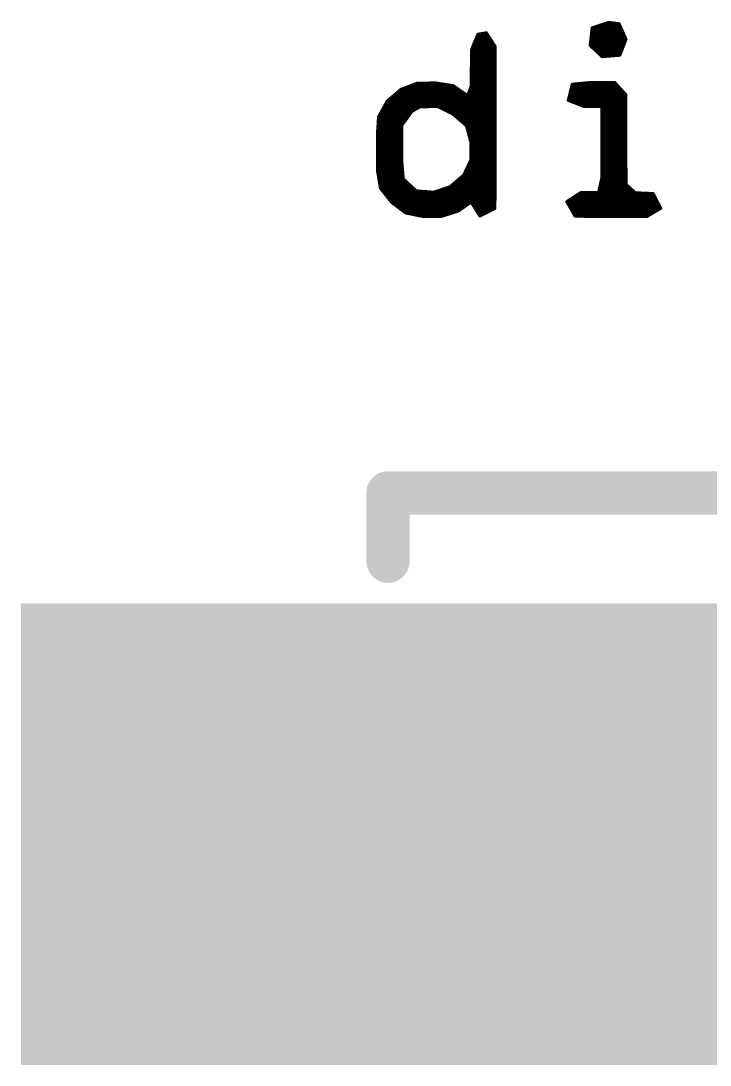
# Model space of a CAD drawing. Extents: x 37.9 to 63.7, y 29.1 to 56.
# Drawn here: x 41.724 to 43.744, y 45.694 to 48.753 of the extents above; entities that cross this region are included whole.
import ezdxf

# ---------------------------------------------------------------- set-up
doc = ezdxf.new("R2010")
doc.units = 0
for name, color, linetype in [('1', 12, 'CONTINUOUS'), ('21', 251, 'CONTINUOUS'), ('29', 251, 'CONTINUOUS'), ('31', 251, 'CONTINUOUS')]:
    doc.layers.add(name, color=color, linetype=linetype)

# ---------------------------------------------------------------- blocks, each defined once
blk = doc.blocks.new('RECT')
blk.add_solid([(-0.5, -0.5), (0.5, -0.5), (-0.5, 0.5), (0.5, 0.5)])

msp = doc.modelspace()

# ---------------------------------------------------------------- linework, layer by layer
at = {"layer": '1', "const_width": 0.8128}
msp.add_lwpolyline([(43.3, 46.37), (46.21, 46.37)], dxfattribs=at)
at = {"layer": '1', "const_width": 0.4064}
msp.add_lwpolyline([(43.3, 46.5732, 1), (43.3, 46.1668)], format="xyb", dxfattribs=at)
at = {"layer": '21'}
for points, const_width in [([(43.3988, 48.732), (43.393, 48.6808)], 0.01), ([(43.3986, 48.73), (43.4832, 48.73)], 0.01), ([(43.446, 48.7477), (43.3988, 48.732)], 0.01), ([(43.4229, 48.74), (43.4787, 48.74)], 0.01), ([(43.477, 48.7439), (43.446, 48.7477)], 0.01), ([(43.497, 48.6991), (43.477, 48.7439)], 0.01), ([(43.0636, 48.7132), (43.045, 48.6675)], 0.01), ([(43.0582, 48.7), (43.099, 48.7)], 0.01), ([(43.0623, 48.71), (43.0926, 48.71)], 0.01), ([(43.0881, 48.7171), (43.0636, 48.7132)], 0.01), ([(43.1138, 48.6768), (43.0881, 48.7171)], 0.01), ([(43.3952, 48.7), (43.4965, 48.7)], 0.01), ([(43.3963, 48.71), (43.4921, 48.71)], 0.01), ([(43.3975, 48.72), (43.4876, 48.72)], 0.01), ([(43.4794, 48.6527), (43.497, 48.6991)], 0.01), ([(43.045, 48.6675), (43.0445, 48.5623)], 0.01), ([(43.046, 48.67), (43.1138, 48.67)], 0.01), ([(43.05, 48.68), (43.1117, 48.68)], 0.01), ([(43.0541, 48.69), (43.1053, 48.69)], 0.01), ([(43.1139, 48.2557), (43.1138, 48.6768)], 0.01), ([(43.393, 48.6808), (43.4277, 48.6484)], 0.01), ([(43.3939, 48.68), (43.4898, 48.68)], 0.01), ([(43.394, 48.69), (43.4935, 48.69)], 0.01), ([(43.4046, 48.67), (43.486, 48.67)], 0.01), ([(43.0448, 48.64), (43.1138, 48.64)], 0.01), ([(43.0449, 48.66), (43.1138, 48.66)], 0.01), ([(43.0449, 48.65), (43.1138, 48.65)], 0.01), ([(43.4153, 48.66), (43.4822, 48.66)], 0.01), ([(43.426, 48.65), (43.4469, 48.65)], 0.01), ([(43.4277, 48.6484), (43.4794, 48.6527)], 0.01), ([(43.0447, 48.61), (43.1138, 48.61)], 0.01), ([(43.0448, 48.63), (43.1138, 48.63)], 0.01), ([(43.0448, 48.62), (43.1138, 48.62)], 0.01), ([(43.0446, 48.58), (43.1138, 48.58)], 0.01), ([(43.0447, 48.6), (43.1138, 48.6)], 0.01), ([(43.0447, 48.59), (43.1138, 48.59)], 0.01), ([(43.3914, 48.5716), (43.3402, 48.5666)], 0.01), ([(43.4123, 48.5716), (43.3914, 48.5716)], 0.01), ([(43.4648, 48.5713), (43.4123, 48.5716)], 0.01), ([(43.4965, 48.5363), (43.4648, 48.5713)], 0.01), ([(42.8379, 48.5516), (42.798, 48.5173)], 0.01), ([(42.8244, 48.54), (42.9406, 48.54)], 0.01), ([(42.836, 48.55), (42.9398, 48.55)], 0.01), ([(42.8866, 48.5698), (42.8379, 48.5516)], 0.01), ([(42.8605, 48.56), (42.9389, 48.56)], 0.01), ([(42.938, 48.5703), (42.8866, 48.5698)], 0.01), ([(42.9086, 48.57), (42.938, 48.57)], 0.01), ([(42.9438, 48.5026), (42.938, 48.5703)], 0.01), ([(42.9909, 48.5624), (42.9405, 48.5701)], 0.01), ([(42.9405, 48.5701), (42.9462, 48.5021)], 0.01), ([(42.9405, 48.57), (42.9415, 48.57)], 0.01), ([(42.9413, 48.56), (42.9944, 48.56)], 0.01), ([(42.9422, 48.55), (43.0087, 48.55)], 0.01), ([(42.943, 48.54), (43.0231, 48.54)], 0.01), ([(43.0338, 48.5325), (42.9909, 48.5624)], 0.01), ([(43.0445, 48.5623), (43.0338, 48.5325)], 0.01), ([(43.0365, 48.54), (43.1138, 48.54)], 0.01), ([(43.0401, 48.55), (43.1138, 48.55)], 0.01), ([(43.0437, 48.56), (43.1138, 48.56)], 0.01), ([(43.0446, 48.57), (43.1138, 48.57)], 0.01), ([(43.3402, 48.5666), (43.3288, 48.5203)], 0.01), ([(43.3336, 48.54), (43.4932, 48.54)], 0.01), ([(43.3361, 48.55), (43.4841, 48.55)], 0.01), ([(43.3386, 48.56), (43.475, 48.56)], 0.01), ([(43.3749, 48.57), (43.466, 48.57)], 0.01), ([(42.798, 48.5173), (42.7727, 48.4718)], 0.01), ([(42.794, 48.51), (42.9432, 48.51)], 0.01), ([(42.8012, 48.52), (42.9423, 48.52)], 0.01), ([(42.8128, 48.53), (42.9415, 48.53)], 0.01), ([(42.9439, 48.53), (43.1138, 48.53)], 0.01), ([(42.9447, 48.52), (43.1138, 48.52)], 0.01), ([(42.9455, 48.51), (43.1138, 48.51)], 0.01), ([(43.3288, 48.5203), (43.3746, 48.5024)], 0.01), ([(43.3296, 48.52), (43.4965, 48.52)], 0.01), ([(43.3312, 48.53), (43.4965, 48.53)], 0.01), ([(43.3552, 48.51), (43.4966, 48.51)], 0.01), ([(43.497, 48.2737), (43.4965, 48.5363)], 0.01), ([(42.7773, 48.48), (42.8638, 48.48)], 0.01), ([(42.7828, 48.49), (42.8732, 48.49)], 0.01), ([(42.7884, 48.5), (42.8901, 48.5)], 0.01), ([(42.8401, 48.4468), (42.8693, 48.4876)], 0.01), ([(42.8693, 48.4876), (42.8925, 48.5014)], 0.01), ([(42.8925, 48.5014), (42.9438, 48.5026)], 0.01), ([(42.9462, 48.5021), (42.9901, 48.4803)], 0.01), ([(42.9504, 48.5), (43.1138, 48.5)], 0.01), ([(42.9706, 48.49), (43.1138, 48.49)], 0.01), ([(42.9901, 48.4803), (43.0301, 48.4461)], 0.01), ([(42.9904, 48.48), (43.1138, 48.48)], 0.01), ([(43.3746, 48.5024), (43.4271, 48.502)], 0.01), ([(43.4271, 48.502), (43.4271, 48.2919)], 0.01), ([(43.4271, 48.5), (43.4966, 48.5)], 0.01), ([(43.4271, 48.49), (43.4966, 48.49)], 0.01), ([(43.4271, 48.48), (43.4966, 48.48)], 0.01), ([(42.7727, 48.4718), (42.7694, 48.4195)], 0.01), ([(42.7714, 48.45), (42.8424, 48.45)], 0.01), ([(42.772, 48.46), (42.8495, 48.46)], 0.01), ([(42.7726, 48.47), (42.8567, 48.47)], 0.01), ([(43.0021, 48.47), (43.1138, 48.47)], 0.01), ([(43.0138, 48.46), (43.1138, 48.46)], 0.01), ([(43.0255, 48.45), (43.1138, 48.45)], 0.01), ([(43.4271, 48.47), (43.4966, 48.47)], 0.01), ([(43.4271, 48.46), (43.4967, 48.46)], 0.01), ([(43.4271, 48.45), (43.4967, 48.45)], 0.01), ([(42.7694, 48.4195), (42.7695, 48.3142)], 0.01), ([(42.7695, 48.42), (42.84, 48.42)], 0.01), ([(42.7701, 48.43), (42.8401, 48.43)], 0.01), ([(42.7707, 48.44), (42.8401, 48.44)], 0.01), ([(42.8398, 48.3416), (42.8401, 48.4468)], 0.01), ([(43.0301, 48.4461), (43.0432, 48.3979)], 0.01), ([(43.0318, 48.44), (43.1138, 48.44)], 0.01), ([(43.0345, 48.43), (43.1138, 48.43)], 0.01), ([(43.0372, 48.42), (43.1138, 48.42)], 0.01), ([(43.4271, 48.44), (43.4967, 48.44)], 0.01), ([(43.4271, 48.43), (43.4967, 48.43)], 0.01), ([(43.4271, 48.42), (43.4967, 48.42)], 0.01), ([(42.7694, 48.41), (42.84, 48.41)], 0.01), ([(42.7694, 48.4), (42.84, 48.4)], 0.01), ([(42.7695, 48.39), (42.8399, 48.39)], 0.01), ([(43.0399, 48.41), (43.1138, 48.41)], 0.01), ([(43.0427, 48.4), (43.1138, 48.4)], 0.01), ([(43.0432, 48.3979), (43.0432, 48.3453)], 0.01), ([(43.0432, 48.39), (43.1139, 48.39)], 0.01), ([(43.4271, 48.41), (43.4967, 48.41)], 0.01), ([(43.4271, 48.4), (43.4968, 48.4)], 0.01), ([(43.4271, 48.39), (43.4968, 48.39)], 0.01), ([(42.7695, 48.38), (42.8399, 48.38)], 0.01), ([(42.7695, 48.37), (42.8399, 48.37)], 0.01), ([(42.7695, 48.36), (42.8399, 48.36)], 0.01), ([(43.0432, 48.38), (43.1139, 48.38)], 0.01), ([(43.0432, 48.37), (43.1139, 48.37)], 0.01), ([(43.0432, 48.36), (43.1139, 48.36)], 0.01), ([(43.4271, 48.38), (43.4968, 48.38)], 0.01), ([(43.4271, 48.37), (43.4968, 48.37)], 0.01), ([(43.4271, 48.36), (43.4968, 48.36)], 0.01), ([(42.7695, 48.35), (42.8398, 48.35)], 0.01), ([(42.7695, 48.34), (42.8399, 48.34)], 0.01), ([(42.7695, 48.33), (42.8408, 48.33)], 0.01), ([(42.8441, 48.2898), (42.8398, 48.3416)], 0.01), ([(43.0432, 48.3453), (43.0222, 48.3007)], 0.01), ([(43.036, 48.33), (43.1139, 48.33)], 0.01), ([(43.0408, 48.34), (43.1139, 48.34)], 0.01), ([(43.0432, 48.35), (43.1139, 48.35)], 0.01), ([(43.4271, 48.35), (43.4968, 48.35)], 0.01), ([(43.4271, 48.34), (43.4969, 48.34)], 0.01), ([(43.4271, 48.33), (43.4969, 48.33)], 0.01), ([(42.7695, 48.32), (42.8416, 48.32)], 0.01), ([(42.7695, 48.3142), (42.7782, 48.2628)], 0.01), ([(42.7702, 48.31), (42.8424, 48.31)], 0.01), ([(42.7719, 48.3), (42.8432, 48.3)], 0.01), ([(43.0222, 48.3007), (42.9821, 48.2665)], 0.01), ([(43.0214, 48.3), (43.1139, 48.3)], 0.01), ([(43.0266, 48.31), (43.1139, 48.31)], 0.01), ([(43.0313, 48.32), (43.1139, 48.32)], 0.01), ([(43.4271, 48.32), (43.4969, 48.32)], 0.01), ([(43.4271, 48.31), (43.4969, 48.31)], 0.01), ([(43.4271, 48.3), (43.4969, 48.3)], 0.01), ([(42.7736, 48.29), (42.8441, 48.29)], 0.01), ([(42.7753, 48.28), (42.8546, 48.28)], 0.01), ([(42.777, 48.27), (42.8654, 48.27)], 0.01), ([(42.8825, 48.2541), (42.8441, 48.2898)], 0.01), ([(42.9821, 48.2665), (42.9344, 48.2503)], 0.01), ([(42.9862, 48.27), (43.1139, 48.27)], 0.01), ([(42.9979, 48.28), (43.1139, 48.28)], 0.01), ([(43.0097, 48.29), (43.1139, 48.29)], 0.01), ([(43.4271, 48.2919), (43.4172, 48.2493)], 0.01), ([(43.422, 48.27), (43.5011, 48.27)], 0.01), ([(43.4243, 48.28), (43.497, 48.28)], 0.01), ([(43.4267, 48.29), (43.4969, 48.29)], 0.01), ([(43.5246, 48.2486), (43.497, 48.2737)], 0.01), ([(42.7782, 48.2628), (42.8103, 48.2219)], 0.01), ([(42.7804, 48.26), (42.8762, 48.26)], 0.01), ([(42.7882, 48.25), (43.1137, 48.25)], 0.01), ([(42.7961, 48.24), (43.1134, 48.24)], 0.01), ([(42.9344, 48.2503), (42.8825, 48.2541)], 0.01), ([(42.963, 48.26), (43.1139, 48.26)], 0.01), ([(43.1122, 48.2033), (43.1139, 48.2557)], 0.01), ([(43.3647, 48.2491), (43.3245, 48.223)], 0.01), ([(43.3506, 48.24), (43.5801, 48.24)], 0.01), ([(43.4172, 48.2493), (43.3647, 48.2491)], 0.01), ([(43.4173, 48.25), (43.523, 48.25)], 0.01), ([(43.4197, 48.26), (43.512, 48.26)], 0.01), ([(43.5767, 48.2464), (43.5246, 48.2486)], 0.01), ([(43.5987, 48.204), (43.5767, 48.2464)], 0.01), ([(42.8039, 48.23), (43.1131, 48.23)], 0.01), ([(42.8103, 48.2219), (42.8522, 48.1905)], 0.01), ([(42.8128, 48.22), (43.0399, 48.22)], 0.01), ([(42.8262, 48.21), (43.0256, 48.21)], 0.01), ([(43.0057, 48.1961), (43.0438, 48.2227)], 0.01), ([(43.0438, 48.2227), (43.0693, 48.1817)], 0.01), ([(43.0454, 48.22), (43.1127, 48.22)], 0.01), ([(43.0517, 48.21), (43.1124, 48.21)], 0.01), ([(43.0693, 48.1817), (43.1122, 48.2033)], 0.01), ([(43.3245, 48.223), (43.3482, 48.1816)], 0.01), ([(43.3263, 48.22), (43.5904, 48.22)], 0.01), ([(43.332, 48.21), (43.5956, 48.21)], 0.01), ([(43.3353, 48.23), (43.5852, 48.23)], 0.01), ([(43.5579, 48.1798), (43.5987, 48.204)], 0.01), ([(42.8396, 48.2), (43.0113, 48.2)], 0.01), ([(42.8522, 48.1905), (42.9034, 48.1801)], 0.01), ([(42.8548, 48.19), (42.9862, 48.19)], 0.01), ([(42.9034, 48.1801), (42.956, 48.1805)], 0.01), ([(42.956, 48.1805), (43.0057, 48.1961)], 0.01), ([(43.0579, 48.2), (43.1056, 48.2)], 0.01), ([(43.0642, 48.19), (43.0858, 48.19)], 0.01), ([(43.3377, 48.2), (43.592, 48.2)], 0.01), ([(43.3434, 48.19), (43.5751, 48.19)], 0.01), ([(43.3482, 48.1816), (43.4004, 48.1798)], 0.01), ([(43.3955, 48.18), (43.5582, 48.18)], 0.01), ([(43.4004, 48.1798), (43.5579, 48.1798)], 0.01), ([(42.8, 47.37), (58.8, 47.37)], 0.127), ([(42.8, 47.37), (42.8, 47.17)], 0.127)]:
    msp.add_lwpolyline(points, dxfattribs=dict(at, const_width=const_width))
for points, const_width in [([(43.3986, 48.7325, 1), (43.3986, 48.7275)], 0.005), ([(43.4013, 48.7317, 1), (43.3963, 48.7323)], 0.005), ([(43.398, 48.7344, 1), (43.3996, 48.7296)], 0.005), ([(43.4229, 48.7425, 1), (43.4229, 48.7375)], 0.005), ([(43.4463, 48.7501, 1), (43.4457, 48.7452)], 0.005), ([(43.4468, 48.7453, 1), (43.4453, 48.75)], 0.005), ([(43.4792, 48.745, 1), (43.4747, 48.7429)], 0.005), ([(43.4767, 48.7415, 1), (43.4773, 48.7464)], 0.005), ([(43.4787, 48.7375, 1), (43.4787, 48.7425)], 0.005), ([(43.4832, 48.7275, 1), (43.4832, 48.7325)], 0.005), ([(43.0582, 48.7025, 1), (43.0582, 48.6975)], 0.005), ([(43.0623, 48.7125, 1), (43.0623, 48.7075)], 0.005), ([(43.0632, 48.7156, 1), (43.064, 48.7107)], 0.005), ([(43.0659, 48.7122, 1), (43.0613, 48.7141)], 0.005), ([(43.0902, 48.7184, 1), (43.0859, 48.7157)], 0.005), ([(43.0885, 48.7146, 1), (43.0877, 48.7196)], 0.005), ([(43.0926, 48.7075, 1), (43.0926, 48.7125)], 0.005), ([(43.099, 48.6975, 1), (43.099, 48.7025)], 0.005), ([(43.3952, 48.7025, 1), (43.3952, 48.6975)], 0.005), ([(43.3963, 48.7125, 1), (43.3963, 48.7075)], 0.005), ([(43.3975, 48.7225, 1), (43.3975, 48.7175)], 0.005), ([(43.4876, 48.7175, 1), (43.4876, 48.7225)], 0.005), ([(43.4921, 48.7075, 1), (43.4921, 48.7125)], 0.005), ([(43.4993, 48.6982, 1), (43.4946, 48.6999)], 0.005), ([(43.4947, 48.698, 1), (43.4992, 48.7001)], 0.005), ([(43.4965, 48.6975, 1), (43.4965, 48.7025)], 0.005), ([(43.0426, 48.6685, 1), (43.0473, 48.6666)], 0.005), ([(43.0475, 48.6675, 1), (43.0425, 48.6675)], 0.005), ([(43.046, 48.6725, 1), (43.046, 48.6675)], 0.005), ([(43.05, 48.6825, 1), (43.05, 48.6775)], 0.005), ([(43.0541, 48.6925, 1), (43.0541, 48.6875)], 0.005), ([(43.1053, 48.6875, 1), (43.1053, 48.6925)], 0.005), ([(43.1163, 48.6768, 1), (43.1113, 48.6768)], 0.005), ([(43.1117, 48.6775, 1), (43.1117, 48.6825)], 0.005), ([(43.1117, 48.6754, 1), (43.1159, 48.6781)], 0.005), ([(43.1138, 48.6675, 1), (43.1138, 48.6725)], 0.005), ([(43.3947, 48.6827, 1), (43.3913, 48.679)], 0.005), ([(43.3905, 48.6811, 1), (43.3955, 48.6806)], 0.005), ([(43.3939, 48.6825, 1), (43.3939, 48.6775)], 0.005), ([(43.394, 48.6925, 1), (43.394, 48.6875)], 0.005), ([(43.4046, 48.6725, 1), (43.4046, 48.6675)], 0.005), ([(43.486, 48.6675, 1), (43.486, 48.6725)], 0.005), ([(43.4898, 48.6775, 1), (43.4898, 48.6825)], 0.005), ([(43.4935, 48.6875, 1), (43.4935, 48.6925)], 0.005), ([(43.0448, 48.6425, 1), (43.0448, 48.6375)], 0.005), ([(43.0449, 48.6625, 1), (43.0449, 48.6575)], 0.005), ([(43.0449, 48.6525, 1), (43.0449, 48.6475)], 0.005), ([(43.1138, 48.6575, 1), (43.1138, 48.6625)], 0.005), ([(43.1138, 48.6475, 1), (43.1138, 48.6525)], 0.005), ([(43.1138, 48.6375, 1), (43.1138, 48.6425)], 0.005), ([(43.4153, 48.6625, 1), (43.4153, 48.6575)], 0.005), ([(43.426, 48.6525, 1), (43.426, 48.6475)], 0.005), ([(43.4275, 48.6509, 1), (43.4279, 48.6459)], 0.005), ([(43.426, 48.6466, 1), (43.4294, 48.6502)], 0.005), ([(43.4469, 48.6475, 1), (43.4469, 48.6525)], 0.005), ([(43.4771, 48.6536, 1), (43.4818, 48.6518)], 0.005), ([(43.4796, 48.6502, 1), (43.4792, 48.6552)], 0.005), ([(43.4822, 48.6575, 1), (43.4822, 48.6625)], 0.005), ([(43.0447, 48.6125, 1), (43.0447, 48.6075)], 0.005), ([(43.0448, 48.6325, 1), (43.0448, 48.6275)], 0.005), ([(43.0448, 48.6225, 1), (43.0448, 48.6175)], 0.005), ([(43.1138, 48.6275, 1), (43.1138, 48.6325)], 0.005), ([(43.1138, 48.6175, 1), (43.1138, 48.6225)], 0.005), ([(43.1138, 48.6075, 1), (43.1138, 48.6125)], 0.005), ([(43.0446, 48.5825, 1), (43.0446, 48.5775)], 0.005), ([(43.0447, 48.6025, 1), (43.0447, 48.5975)], 0.005), ([(43.0447, 48.5925, 1), (43.0447, 48.5875)], 0.005), ([(43.1138, 48.5975, 1), (43.1138, 48.6025)], 0.005), ([(43.1138, 48.5875, 1), (43.1138, 48.5925)], 0.005), ([(43.1138, 48.5775, 1), (43.1138, 48.5825)], 0.005), ([(43.3914, 48.5741, 1), (43.3914, 48.5691)], 0.005), ([(43.3916, 48.5691, 1), (43.3911, 48.5741)], 0.005), ([(43.4123, 48.5741, 1), (43.4123, 48.5691)], 0.005), ([(43.4123, 48.5691, 1), (43.4123, 48.5741)], 0.005), ([(43.4666, 48.573, 1), (43.4629, 48.5696)], 0.005), ([(43.4648, 48.5688, 1), (43.4648, 48.5738)], 0.005), ([(42.8244, 48.5425, 1), (42.8244, 48.5375)], 0.005), ([(42.836, 48.5525, 1), (42.836, 48.5475)], 0.005), ([(42.837, 48.5539, 1), (42.8388, 48.5492)], 0.005), ([(42.8395, 48.5497, 1), (42.8362, 48.5535)], 0.005), ([(42.8605, 48.5625, 1), (42.8605, 48.5575)], 0.005), ([(42.8866, 48.5723, 1), (42.8867, 48.5673)], 0.005), ([(42.8875, 48.5674, 1), (42.8858, 48.5721)], 0.005), ([(42.9086, 48.5725, 1), (42.9086, 48.5675)], 0.005), ([(42.9405, 48.5705, 1), (42.9355, 48.5701)], 0.005), ([(42.938, 48.5678, 1), (42.938, 48.5728)], 0.005), ([(42.943, 48.5704, 1), (42.938, 48.5699)], 0.005), ([(42.9409, 48.5726, 1), (42.9401, 48.5677)], 0.005), ([(42.938, 48.5675, 1), (42.938, 48.5725)], 0.005), ([(42.9405, 48.5725, 1), (42.9405, 48.5675)], 0.005), ([(42.9413, 48.5625, 1), (42.9413, 48.5575)], 0.005), ([(42.9389, 48.5575, 1), (42.9389, 48.5625)], 0.005), ([(42.9422, 48.5525, 1), (42.9422, 48.5475)], 0.005), ([(42.9398, 48.5475, 1), (42.9398, 48.5525)], 0.005), ([(42.943, 48.5425, 1), (42.943, 48.5375)], 0.005), ([(42.9406, 48.5375, 1), (42.9406, 48.5425)], 0.005), ([(42.9415, 48.5675, 1), (42.9415, 48.5725)], 0.005), ([(42.9923, 48.5645, 1), (42.9895, 48.5604)], 0.005), ([(42.9905, 48.56, 1), (42.9913, 48.5649)], 0.005), ([(42.9944, 48.5575, 1), (42.9944, 48.5625)], 0.005), ([(43.0087, 48.5475, 1), (43.0087, 48.5525)], 0.005), ([(43.0231, 48.5375, 1), (43.0231, 48.5425)], 0.005), ([(43.0365, 48.5425, 1), (43.0365, 48.5375)], 0.005), ([(43.0401, 48.5525, 1), (43.0401, 48.5475)], 0.005), ([(43.0437, 48.5625, 1), (43.0437, 48.5575)], 0.005), ([(43.042, 48.5623, 1), (43.047, 48.5623)], 0.005), ([(43.0446, 48.5725, 1), (43.0446, 48.5675)], 0.005), ([(43.0469, 48.5614, 1), (43.0422, 48.5631)], 0.005), ([(43.1138, 48.5675, 1), (43.1138, 48.5725)], 0.005), ([(43.1138, 48.5575, 1), (43.1138, 48.5625)], 0.005), ([(43.1138, 48.5475, 1), (43.1138, 48.5525)], 0.005), ([(43.1138, 48.5375, 1), (43.1138, 48.5425)], 0.005), ([(43.3336, 48.5425, 1), (43.3336, 48.5375)], 0.005), ([(43.3361, 48.5525, 1), (43.3361, 48.5475)], 0.005), ([(43.3386, 48.5625, 1), (43.3386, 48.5575)], 0.005), ([(43.3427, 48.566, 1), (43.3378, 48.5672)], 0.005), ([(43.34, 48.569, 1), (43.3405, 48.5641)], 0.005), ([(43.3749, 48.5725, 1), (43.3749, 48.5675)], 0.005), ([(43.466, 48.5675, 1), (43.466, 48.5725)], 0.005), ([(43.475, 48.5575, 1), (43.475, 48.5625)], 0.005), ([(43.4841, 48.5475, 1), (43.4841, 48.5525)], 0.005), ([(43.4932, 48.5375, 1), (43.4932, 48.5425)], 0.005), ([(42.794, 48.5125, 1), (42.794, 48.5075)], 0.005), ([(42.7964, 48.5192, 1), (42.7996, 48.5154)], 0.005), ([(42.8002, 48.5161, 1), (42.7958, 48.5185)], 0.005), ([(42.8012, 48.5225, 1), (42.8012, 48.5175)], 0.005), ([(42.8128, 48.5325, 1), (42.8128, 48.5275)], 0.005), ([(42.9439, 48.5325, 1), (42.9439, 48.5275)], 0.005), ([(42.9415, 48.5275, 1), (42.9415, 48.5325)], 0.005), ([(42.9447, 48.5225, 1), (42.9447, 48.5175)], 0.005), ([(42.9423, 48.5175, 1), (42.9423, 48.5225)], 0.005), ([(42.9455, 48.5125, 1), (42.9455, 48.5075)], 0.005), ([(42.9432, 48.5075, 1), (42.9432, 48.5125)], 0.005), ([(43.0314, 48.5334, 1), (43.0361, 48.5317)], 0.005), ([(43.0324, 48.5305, 1), (43.0352, 48.5346)], 0.005), ([(43.1138, 48.5275, 1), (43.1138, 48.5325)], 0.005), ([(43.1138, 48.5175, 1), (43.1138, 48.5225)], 0.005), ([(43.1138, 48.5075, 1), (43.1138, 48.5125)], 0.005), ([(43.3263, 48.5209, 1), (43.3312, 48.5197)], 0.005), ([(43.3297, 48.5226, 1), (43.3278, 48.518)], 0.005), ([(43.3296, 48.5225, 1), (43.3296, 48.5175)], 0.005), ([(43.3312, 48.5325, 1), (43.3312, 48.5275)], 0.005), ([(43.3552, 48.5125, 1), (43.3552, 48.5075)], 0.005), ([(43.499, 48.5363, 1), (43.494, 48.5363)], 0.005), ([(43.4947, 48.5346, 1), (43.4984, 48.538)], 0.005), ([(43.4965, 48.5275, 1), (43.4965, 48.5325)], 0.005), ([(43.4965, 48.5175, 1), (43.4965, 48.5225)], 0.005), ([(43.4966, 48.5075, 1), (43.4966, 48.5125)], 0.005), ([(42.7773, 48.4825, 1), (42.7773, 48.4775)], 0.005), ([(42.7828, 48.4925, 1), (42.7828, 48.4875)], 0.005), ([(42.7884, 48.5025, 1), (42.7884, 48.4975)], 0.005), ([(42.8638, 48.4775, 1), (42.8638, 48.4825)], 0.005), ([(42.868, 48.4898, 1), (42.8706, 48.4855)], 0.005), ([(42.8713, 48.4862, 1), (42.8672, 48.4891)], 0.005), ([(42.8732, 48.4875, 1), (42.8732, 48.4925)], 0.005), ([(42.8924, 48.5039, 1), (42.8925, 48.4989)], 0.005), ([(42.8901, 48.4975, 1), (42.8901, 48.5025)], 0.005), ([(42.8938, 48.4993, 1), (42.8912, 48.5036)], 0.005), ([(42.9413, 48.5024, 1), (42.9463, 48.5028)], 0.005), ([(42.9473, 48.5043, 1), (42.9451, 48.4999)], 0.005), ([(42.9437, 48.5019, 1), (42.9487, 48.5023)], 0.005), ([(42.9439, 48.5001, 1), (42.9438, 48.5051)], 0.005), ([(42.9504, 48.5025, 1), (42.9504, 48.4975)], 0.005), ([(42.9706, 48.4925, 1), (42.9706, 48.4875)], 0.005), ([(42.9917, 48.4822, 1), (42.9885, 48.4784)], 0.005), ([(42.9904, 48.4825, 1), (42.9904, 48.4775)], 0.005), ([(42.989, 48.4781, 1), (42.9912, 48.4825)], 0.005), ([(43.1138, 48.4975, 1), (43.1138, 48.5025)], 0.005), ([(43.1138, 48.4875, 1), (43.1138, 48.4925)], 0.005), ([(43.1138, 48.4775, 1), (43.1138, 48.4825)], 0.005), ([(43.3746, 48.5049, 1), (43.3746, 48.4999)], 0.005), ([(43.3737, 48.5001, 1), (43.3755, 48.5048)], 0.005), ([(43.4296, 48.502, 1), (43.4246, 48.502)], 0.005), ([(43.4271, 48.5025, 1), (43.4271, 48.4975)], 0.005), ([(43.4271, 48.4925, 1), (43.4271, 48.4875)], 0.005), ([(43.4271, 48.4825, 1), (43.4271, 48.4775)], 0.005), ([(43.4271, 48.4995, 1), (43.4271, 48.5045)], 0.005), ([(43.4966, 48.4975, 1), (43.4966, 48.5025)], 0.005), ([(43.4966, 48.4875, 1), (43.4966, 48.4925)], 0.005), ([(43.4966, 48.4775, 1), (43.4966, 48.4825)], 0.005), ([(42.7714, 48.4525, 1), (42.7714, 48.4475)], 0.005), ([(42.772, 48.4625, 1), (42.772, 48.4575)], 0.005), ([(42.7726, 48.4725, 1), (42.7726, 48.4675)], 0.005), ([(42.7752, 48.4717, 1), (42.7702, 48.472)], 0.005), ([(42.7706, 48.473, 1), (42.7749, 48.4706)], 0.005), ([(42.8424, 48.4475, 1), (42.8424, 48.4525)], 0.005), ([(42.8495, 48.4575, 1), (42.8495, 48.4625)], 0.005), ([(42.8567, 48.4675, 1), (42.8567, 48.4725)], 0.005), ([(43.0021, 48.4725, 1), (43.0021, 48.4675)], 0.005), ([(43.0138, 48.4625, 1), (43.0138, 48.4575)], 0.005), ([(43.0255, 48.4525, 1), (43.0255, 48.4475)], 0.005), ([(43.1138, 48.4675, 1), (43.1138, 48.4725)], 0.005), ([(43.1138, 48.4575, 1), (43.1138, 48.4625)], 0.005), ([(43.1138, 48.4475, 1), (43.1138, 48.4525)], 0.005), ([(43.4271, 48.4725, 1), (43.4271, 48.4675)], 0.005), ([(43.4271, 48.4625, 1), (43.4271, 48.4575)], 0.005), ([(43.4271, 48.4525, 1), (43.4271, 48.4475)], 0.005), ([(43.4966, 48.4675, 1), (43.4966, 48.4725)], 0.005), ([(43.4967, 48.4575, 1), (43.4967, 48.4625)], 0.005), ([(43.4967, 48.4475, 1), (43.4967, 48.4525)], 0.005), ([(42.7719, 48.4195, 1), (42.7669, 48.4195)], 0.005), ([(42.7695, 48.4225, 1), (42.7695, 48.4175)], 0.005), ([(42.7701, 48.4325, 1), (42.7701, 48.4275)], 0.005), ([(42.7707, 48.4425, 1), (42.7707, 48.4375)], 0.005), ([(42.8426, 48.4468, 1), (42.8376, 48.4468)], 0.005), ([(42.8381, 48.4483, 1), (42.8421, 48.4454)], 0.005), ([(42.84, 48.4175, 1), (42.84, 48.4225)], 0.005), ([(42.8401, 48.4375, 1), (42.8401, 48.4425)], 0.005), ([(42.8401, 48.4275, 1), (42.8401, 48.4325)], 0.005), ([(43.0325, 48.4468, 1), (43.0277, 48.4455)], 0.005), ([(43.0285, 48.4442, 1), (43.0317, 48.448)], 0.005), ([(43.0318, 48.4425, 1), (43.0318, 48.4375)], 0.005), ([(43.0345, 48.4325, 1), (43.0345, 48.4275)], 0.005), ([(43.0372, 48.4225, 1), (43.0372, 48.4175)], 0.005), ([(43.1138, 48.4375, 1), (43.1138, 48.4425)], 0.005), ([(43.1138, 48.4275, 1), (43.1138, 48.4325)], 0.005), ([(43.1138, 48.4175, 1), (43.1138, 48.4225)], 0.005), ([(43.4271, 48.4425, 1), (43.4271, 48.4375)], 0.005), ([(43.4271, 48.4325, 1), (43.4271, 48.4275)], 0.005), ([(43.4271, 48.4225, 1), (43.4271, 48.4175)], 0.005), ([(43.4967, 48.4375, 1), (43.4967, 48.4425)], 0.005), ([(43.4967, 48.4275, 1), (43.4967, 48.4325)], 0.005), ([(43.4967, 48.4175, 1), (43.4967, 48.4225)], 0.005), ([(42.7669, 48.4196, 1), (42.7719, 48.4193)], 0.005), ([(42.7694, 48.4125, 1), (42.7694, 48.4075)], 0.005), ([(42.7694, 48.4025, 1), (42.7694, 48.3975)], 0.005), ([(42.7695, 48.3925, 1), (42.7695, 48.3875)], 0.005), ([(42.8399, 48.3875, 1), (42.8399, 48.3925)], 0.005), ([(42.84, 48.4075, 1), (42.84, 48.4125)], 0.005), ([(42.84, 48.3975, 1), (42.84, 48.4025)], 0.005), ([(43.0399, 48.4125, 1), (43.0399, 48.4075)], 0.005), ([(43.0427, 48.4025, 1), (43.0427, 48.3975)], 0.005), ([(43.0457, 48.3979, 1), (43.0407, 48.3979)], 0.005), ([(43.0432, 48.3925, 1), (43.0432, 48.3875)], 0.005), ([(43.0408, 48.3972, 1), (43.0456, 48.3985)], 0.005), ([(43.1138, 48.4075, 1), (43.1138, 48.4125)], 0.005), ([(43.1138, 48.3975, 1), (43.1138, 48.4025)], 0.005), ([(43.1139, 48.3875, 1), (43.1139, 48.3925)], 0.005), ([(43.4271, 48.4125, 1), (43.4271, 48.4075)], 0.005), ([(43.4271, 48.4025, 1), (43.4271, 48.3975)], 0.005), ([(43.4271, 48.3925, 1), (43.4271, 48.3875)], 0.005), ([(43.4967, 48.4075, 1), (43.4967, 48.4125)], 0.005), ([(43.4968, 48.3975, 1), (43.4968, 48.4025)], 0.005), ([(43.4968, 48.3875, 1), (43.4968, 48.3925)], 0.005), ([(42.7695, 48.3825, 1), (42.7695, 48.3775)], 0.005), ([(42.7695, 48.3725, 1), (42.7695, 48.3675)], 0.005), ([(42.7695, 48.3625, 1), (42.7695, 48.3575)], 0.005), ([(42.8399, 48.3775, 1), (42.8399, 48.3825)], 0.005), ([(42.8399, 48.3675, 1), (42.8399, 48.3725)], 0.005), ([(42.8399, 48.3575, 1), (42.8399, 48.3625)], 0.005), ([(43.0432, 48.3825, 1), (43.0432, 48.3775)], 0.005), ([(43.0432, 48.3725, 1), (43.0432, 48.3675)], 0.005), ([(43.0432, 48.3625, 1), (43.0432, 48.3575)], 0.005), ([(43.1139, 48.3775, 1), (43.1139, 48.3825)], 0.005), ([(43.1139, 48.3675, 1), (43.1139, 48.3725)], 0.005), ([(43.1139, 48.3575, 1), (43.1139, 48.3625)], 0.005), ([(43.4271, 48.3825, 1), (43.4271, 48.3775)], 0.005), ([(43.4271, 48.3725, 1), (43.4271, 48.3675)], 0.005), ([(43.4271, 48.3625, 1), (43.4271, 48.3575)], 0.005), ([(43.4968, 48.3775, 1), (43.4968, 48.3825)], 0.005), ([(43.4968, 48.3675, 1), (43.4968, 48.3725)], 0.005), ([(43.4968, 48.3575, 1), (43.4968, 48.3625)], 0.005), ([(42.7695, 48.3525, 1), (42.7695, 48.3475)], 0.005), ([(42.7695, 48.3425, 1), (42.7695, 48.3375)], 0.005), ([(42.7695, 48.3325, 1), (42.7695, 48.3275)], 0.005), ([(42.8423, 48.3418, 1), (42.8373, 48.3414)], 0.005), ([(42.8373, 48.3416, 1), (42.8423, 48.3416)], 0.005), ([(42.8398, 48.3475, 1), (42.8398, 48.3525)], 0.005), ([(42.8399, 48.3375, 1), (42.8399, 48.3425)], 0.005), ([(42.8408, 48.3275, 1), (42.8408, 48.3325)], 0.005), ([(43.036, 48.3325, 1), (43.036, 48.3275)], 0.005), ([(43.0408, 48.3425, 1), (43.0408, 48.3375)], 0.005), ([(43.0432, 48.3525, 1), (43.0432, 48.3475)], 0.005), ([(43.0407, 48.3453, 1), (43.0457, 48.3453)], 0.005), ([(43.0455, 48.3442, 1), (43.041, 48.3463)], 0.005), ([(43.1139, 48.3475, 1), (43.1139, 48.3525)], 0.005), ([(43.1139, 48.3375, 1), (43.1139, 48.3425)], 0.005), ([(43.1139, 48.3275, 1), (43.1139, 48.3325)], 0.005), ([(43.4271, 48.3525, 1), (43.4271, 48.3475)], 0.005), ([(43.4271, 48.3425, 1), (43.4271, 48.3375)], 0.005), ([(43.4271, 48.3325, 1), (43.4271, 48.3275)], 0.005), ([(43.4968, 48.3475, 1), (43.4968, 48.3525)], 0.005), ([(43.4969, 48.3375, 1), (43.4969, 48.3425)], 0.005), ([(43.4969, 48.3275, 1), (43.4969, 48.3325)], 0.005), ([(42.7695, 48.3225, 1), (42.7695, 48.3175)], 0.005), ([(42.767, 48.3142, 1), (42.772, 48.3142)], 0.005), ([(42.772, 48.3146, 1), (42.7671, 48.3138)], 0.005), ([(42.7702, 48.3125, 1), (42.7702, 48.3075)], 0.005), ([(42.7719, 48.3025, 1), (42.7719, 48.2975)], 0.005), ([(42.8416, 48.3175, 1), (42.8416, 48.3225)], 0.005), ([(42.8424, 48.3075, 1), (42.8424, 48.3125)], 0.005), ([(42.8432, 48.2975, 1), (42.8432, 48.3025)], 0.005), ([(43.0214, 48.3025, 1), (43.0214, 48.2975)], 0.005), ([(43.0199, 48.3017, 1), (43.0244, 48.2996)], 0.005), ([(43.0238, 48.2988, 1), (43.0205, 48.3026)], 0.005), ([(43.0266, 48.3125, 1), (43.0266, 48.3075)], 0.005), ([(43.0313, 48.3225, 1), (43.0313, 48.3175)], 0.005), ([(43.1139, 48.3175, 1), (43.1139, 48.3225)], 0.005), ([(43.1139, 48.3075, 1), (43.1139, 48.3125)], 0.005), ([(43.1139, 48.2975, 1), (43.1139, 48.3025)], 0.005), ([(43.4271, 48.3225, 1), (43.4271, 48.3175)], 0.005), ([(43.4271, 48.3125, 1), (43.4271, 48.3075)], 0.005), ([(43.4271, 48.3025, 1), (43.4271, 48.2975)], 0.005), ([(43.4969, 48.3175, 1), (43.4969, 48.3225)], 0.005), ([(43.4969, 48.3075, 1), (43.4969, 48.3125)], 0.005), ([(43.4969, 48.2975, 1), (43.4969, 48.3025)], 0.005), ([(42.7736, 48.2925, 1), (42.7736, 48.2875)], 0.005), ([(42.7753, 48.2825, 1), (42.7753, 48.2775)], 0.005), ([(42.777, 48.2725, 1), (42.777, 48.2675)], 0.005), ([(42.8458, 48.2916, 1), (42.8424, 48.2879)], 0.005), ([(42.8416, 48.2896, 1), (42.8466, 48.29)], 0.005), ([(42.8441, 48.2875, 1), (42.8441, 48.2925)], 0.005), ([(42.8546, 48.2775, 1), (42.8546, 48.2825)], 0.005), ([(42.8654, 48.2675, 1), (42.8654, 48.2725)], 0.005), ([(42.9805, 48.2684, 1), (42.9838, 48.2646)], 0.005), ([(42.9829, 48.2641, 1), (42.9813, 48.2689)], 0.005), ([(42.9862, 48.2725, 1), (42.9862, 48.2675)], 0.005), ([(42.9979, 48.2825, 1), (42.9979, 48.2775)], 0.005), ([(43.0097, 48.2925, 1), (43.0097, 48.2875)], 0.005), ([(43.1139, 48.2875, 1), (43.1139, 48.2925)], 0.005), ([(43.1139, 48.2775, 1), (43.1139, 48.2825)], 0.005), ([(43.1139, 48.2675, 1), (43.1139, 48.2725)], 0.005), ([(43.422, 48.2725, 1), (43.422, 48.2675)], 0.005), ([(43.4243, 48.2825, 1), (43.4243, 48.2775)], 0.005), ([(43.4267, 48.2925, 1), (43.4267, 48.2875)], 0.005), ([(43.4246, 48.2919, 1), (43.4296, 48.2919)], 0.005), ([(43.4296, 48.2914, 1), (43.4247, 48.2925)], 0.005), ([(43.4987, 48.2756, 1), (43.4953, 48.2719)], 0.005), ([(43.4945, 48.2737, 1), (43.4995, 48.2737)], 0.005), ([(43.4969, 48.2875, 1), (43.4969, 48.2925)], 0.005), ([(43.497, 48.2775, 1), (43.497, 48.2825)], 0.005), ([(43.5011, 48.2675, 1), (43.5011, 48.2725)], 0.005), ([(42.7801, 48.2643, 1), (42.7762, 48.2613)], 0.005), ([(42.7757, 48.2624, 1), (42.7806, 48.2632)], 0.005), ([(42.7804, 48.2625, 1), (42.7804, 48.2575)], 0.005), ([(42.7882, 48.2525, 1), (42.7882, 48.2475)], 0.005), ([(42.7961, 48.2425, 1), (42.7961, 48.2375)], 0.005), ([(42.8762, 48.2575, 1), (42.8762, 48.2625)], 0.005), ([(42.8827, 48.2566, 1), (42.8823, 48.2516)], 0.005), ([(42.8808, 48.2523, 1), (42.8842, 48.256)], 0.005), ([(42.9336, 48.2527, 1), (42.9352, 48.2479)], 0.005), ([(42.9342, 48.2478, 1), (42.9345, 48.2528)], 0.005), ([(42.963, 48.2625, 1), (42.963, 48.2575)], 0.005), ([(43.1164, 48.2557, 1), (43.1114, 48.2558)], 0.005), ([(43.1114, 48.2557, 1), (43.1164, 48.2557)], 0.005), ([(43.1134, 48.2375, 1), (43.1134, 48.2425)], 0.005), ([(43.1137, 48.2475, 1), (43.1137, 48.2525)], 0.005), ([(43.1139, 48.2575, 1), (43.1139, 48.2625)], 0.005), ([(43.3506, 48.2425, 1), (43.3506, 48.2375)], 0.005), ([(43.3646, 48.2516, 1), (43.3647, 48.2466)], 0.005), ([(43.366, 48.247, 1), (43.3633, 48.2512)], 0.005), ([(43.4147, 48.2499, 1), (43.4196, 48.2487)], 0.005), ([(43.4173, 48.2525, 1), (43.4173, 48.2475)], 0.005), ([(43.4197, 48.2625, 1), (43.4197, 48.2575)], 0.005), ([(43.4172, 48.2468, 1), (43.4172, 48.2518)], 0.005), ([(43.512, 48.2575, 1), (43.512, 48.2625)], 0.005), ([(43.5247, 48.2511, 1), (43.5245, 48.2461)], 0.005), ([(43.5229, 48.2467, 1), (43.5262, 48.2504)], 0.005), ([(43.523, 48.2475, 1), (43.523, 48.2525)], 0.005), ([(43.5789, 48.2476, 1), (43.5745, 48.2453)], 0.005), ([(43.5766, 48.2439, 1), (43.5768, 48.2489)], 0.005), ([(43.5801, 48.2375, 1), (43.5801, 48.2425)], 0.005), ([(42.8039, 48.2325, 1), (42.8039, 48.2275)], 0.005), ([(42.8118, 48.2239, 1), (42.8088, 48.2199)], 0.005), ([(42.8083, 48.2203, 1), (42.8122, 48.2234)], 0.005), ([(42.8128, 48.2225, 1), (42.8128, 48.2175)], 0.005), ([(42.8262, 48.2125, 1), (42.8262, 48.2075)], 0.005), ([(43.0256, 48.2075, 1), (43.0256, 48.2125)], 0.005), ([(43.0399, 48.2175, 1), (43.0399, 48.2225)], 0.005), ([(43.0459, 48.224, 1), (43.0417, 48.2214)], 0.005), ([(43.0452, 48.2206, 1), (43.0423, 48.2247)], 0.005), ([(43.0454, 48.2225, 1), (43.0454, 48.2175)], 0.005), ([(43.0517, 48.2125, 1), (43.0517, 48.2075)], 0.005), ([(43.1133, 48.2011, 1), (43.1111, 48.2056)], 0.005), ([(43.1124, 48.2075, 1), (43.1124, 48.2125)], 0.005), ([(43.1127, 48.2175, 1), (43.1127, 48.2225)], 0.005), ([(43.1131, 48.2275, 1), (43.1131, 48.2325)], 0.005), ([(43.3267, 48.2243, 1), (43.3224, 48.2218)], 0.005), ([(43.3232, 48.2251, 1), (43.3259, 48.2209)], 0.005), ([(43.3263, 48.2225, 1), (43.3263, 48.2175)], 0.005), ([(43.332, 48.2125, 1), (43.332, 48.2075)], 0.005), ([(43.3353, 48.2325, 1), (43.3353, 48.2275)], 0.005), ([(43.5852, 48.2275, 1), (43.5852, 48.2325)], 0.005), ([(43.5904, 48.2175, 1), (43.5904, 48.2225)], 0.005), ([(43.5956, 48.2075, 1), (43.5956, 48.2125)], 0.005), ([(43.6, 48.2018, 1), (43.5974, 48.2061)], 0.005), ([(42.8396, 48.2025, 1), (42.8396, 48.1975)], 0.005), ([(42.8527, 48.193, 1), (42.8517, 48.1881)], 0.005), ([(42.8507, 48.1885, 1), (42.8537, 48.1925)], 0.005), ([(42.8548, 48.1925, 1), (42.8548, 48.1875)], 0.005), ([(42.9033, 48.1826, 1), (42.9034, 48.1776)], 0.005), ([(42.9029, 48.1777, 1), (42.9039, 48.1826)], 0.005), ([(42.9552, 48.1829, 1), (42.9567, 48.1781)], 0.005), ([(42.956, 48.178, 1), (42.956, 48.183)], 0.005), ([(42.9862, 48.1875, 1), (42.9862, 48.1925)], 0.005), ([(43.0043, 48.1982, 1), (43.0071, 48.1941)], 0.005), ([(43.0065, 48.1937, 1), (43.005, 48.1985)], 0.005), ([(43.0113, 48.1975, 1), (43.0113, 48.2025)], 0.005), ([(43.0579, 48.2025, 1), (43.0579, 48.1975)], 0.005), ([(43.0642, 48.1925, 1), (43.0642, 48.1875)], 0.005), ([(43.0682, 48.1839, 1), (43.0705, 48.1795)], 0.005), ([(43.0672, 48.1804, 1), (43.0715, 48.183)], 0.005), ([(43.0858, 48.1875, 1), (43.0858, 48.1925)], 0.005), ([(43.1056, 48.1975, 1), (43.1056, 48.2025)], 0.005), ([(43.1097, 48.2034, 1), (43.1147, 48.2033)], 0.005), ([(43.3377, 48.2025, 1), (43.3377, 48.1975)], 0.005), ([(43.3434, 48.1925, 1), (43.3434, 48.1875)], 0.005), ([(43.3483, 48.1841, 1), (43.3481, 48.1791)], 0.005), ([(43.346, 48.1804, 1), (43.3503, 48.1829)], 0.005), ([(43.3955, 48.1825, 1), (43.3955, 48.1775)], 0.005), ([(43.4004, 48.1823, 1), (43.4004, 48.1773)], 0.005), ([(43.4003, 48.1773, 1), (43.4005, 48.1823)], 0.005), ([(43.5567, 48.182, 1), (43.5592, 48.1777)], 0.005), ([(43.5579, 48.1773, 1), (43.5579, 48.1823)], 0.005), ([(43.5582, 48.1775, 1), (43.5582, 48.1825)], 0.005), ([(43.5751, 48.1875, 1), (43.5751, 48.1925)], 0.005), ([(43.592, 48.1975, 1), (43.592, 48.2025)], 0.005), ([(43.5965, 48.2028, 1), (43.6009, 48.2051)], 0.005), ([(42.8, 47.4018, 1), (42.8, 47.3383)], 0.0635), ([(42.8318, 47.37, 1), (42.7683, 47.37)], 0.0635), ([(42.7683, 47.17, 1), (42.8318, 47.17)], 0.0635)]:
    msp.add_lwpolyline(points, format="xyb", dxfattribs=dict(at, const_width=const_width))

# ---------------------------------------------------------------- block references
at = {"layer": '1', "xscale": 3, "yscale": 1.2, "rotation": 180}
msp.add_blockref('RECT', (43.3, 46.37), dxfattribs=at)
at = {"layer": '29', "xscale": 3.1524, "yscale": 1.3524, "rotation": 180}
msp.add_blockref('RECT', (43.3, 46.37), dxfattribs=at)
at = {"layer": '31', "xscale": 3, "yscale": 1.2, "rotation": 180}
msp.add_blockref('RECT', (43.3, 46.37), dxfattribs=at)

doc.saveas('drawing.dxf')
